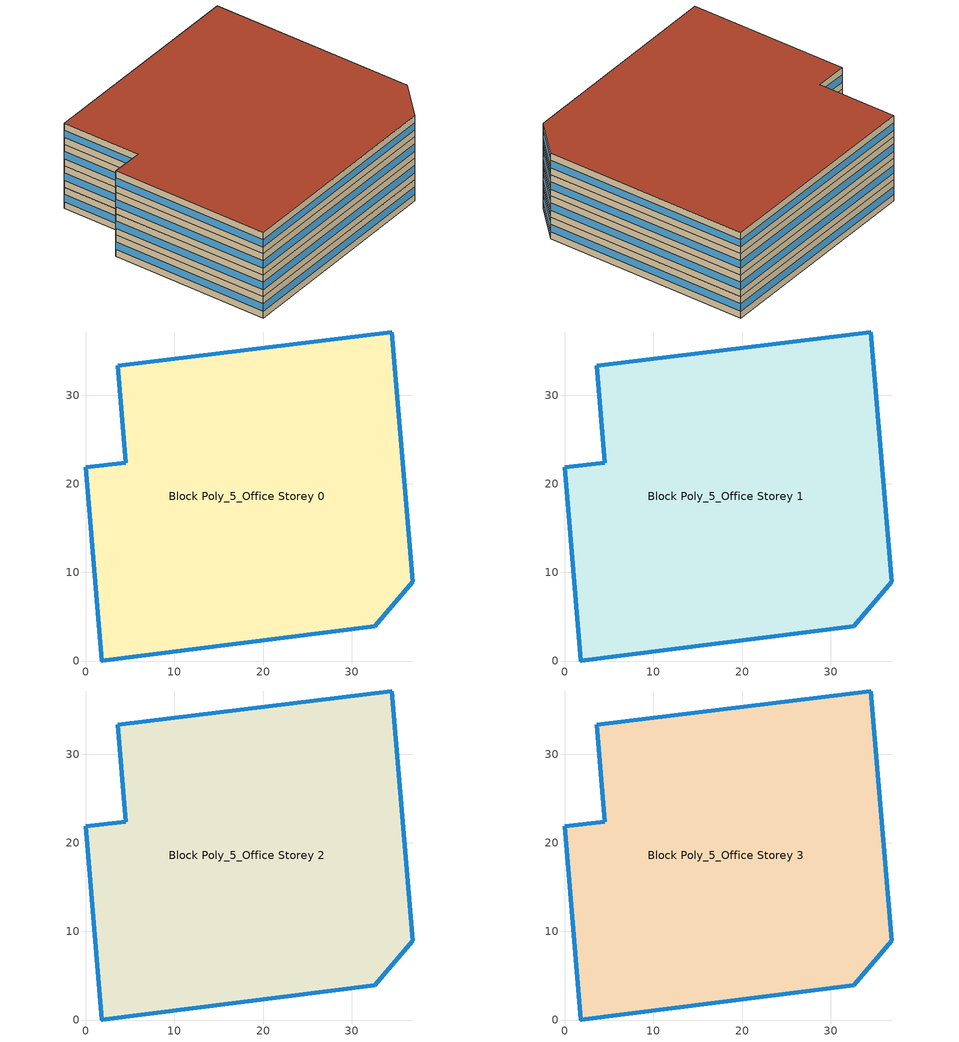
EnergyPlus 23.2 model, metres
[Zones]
Block Poly_5_Office Storey 0
 floor ground (HSCWZ_Public&Industrial_1995_FloorGround): 34.51,37.14 36.88,8.94 32.62,3.9 1.8,0 0,21.87 4.48,22.36 3.59,33.35 z0
 wall outside (HSCWZ_Public&Industrial_1995_ExtWall): 36.88,8.94 34.51,37.14 3.59,33.35 4.48,22.36 0,21.87 1.8,0 32.62,3.9 36.88,8.94 z0:3
 window (HSCWZ_Public&Industrial_1995_Win): 36.88,8.96 34.51,37.12 / 34.49,37.13 3.6,33.35 / 3.59,33.34 4.48,22.36 / 4.48,22.36 0,21.87 / 0,21.85 1.8,0.01 / 1.81,0 32.61,3.9 / 32.63,3.9 36.88,8.94 z0.98:2.02
Block Poly_5_Office Storey 1
 floor to Block Poly_5_Office Storey 0 (HSCWZ_Public&Industrial_1995_FloorSlab): 34.51,37.14 36.88,8.94 32.62,3.9 1.8,0 0,21.87 4.48,22.36 3.59,33.35 z3
 wall outside (HSCWZ_Public&Industrial_1995_ExtWall): 36.88,8.94 34.51,37.14 3.59,33.35 4.48,22.36 0,21.87 1.8,0 32.62,3.9 36.88,8.94 z3:6
 window (HSCWZ_Public&Industrial_1995_Win): 36.88,8.96 34.51,37.12 / 34.49,37.13 3.6,33.35 / 3.59,33.34 4.48,22.36 / 4.48,22.36 0,21.87 / 0,21.85 1.8,0.01 / 1.81,0 32.61,3.9 / 32.63,3.9 36.88,8.94 z3.98:5.03
Block Poly_5_Office Storey 2
 floor to Block Poly_5_Office Storey 1 (HSCWZ_Public&Industrial_1995_FloorSlab): 34.51,37.14 36.88,8.94 32.62,3.9 1.8,0 0,21.87 4.48,22.36 3.59,33.35 z6
 wall outside (HSCWZ_Public&Industrial_1995_ExtWall): 36.88,8.94 34.51,37.14 3.59,33.35 4.48,22.36 0,21.87 1.8,0 32.62,3.9 36.88,8.94 z6:9
 window (HSCWZ_Public&Industrial_1995_Win): 36.88,8.96 34.51,37.12 / 34.49,37.13 3.6,33.35 / 3.59,33.34 4.48,22.36 / 4.48,22.36 0,21.87 / 0,21.85 1.8,0.01 / 1.81,0 32.61,3.9 / 32.63,3.9 36.88,8.94 z6.97:8.03
Block Poly_5_Office Storey 3
 floor to Block Poly_5_Office Storey 2 (HSCWZ_Public&Industrial_1995_FloorSlab): 34.51,37.14 36.88,8.94 32.62,3.9 1.8,0 0,21.87 4.48,22.36 3.59,33.35 z9
 wall outside (HSCWZ_Public&Industrial_1995_ExtWall): 36.88,8.94 34.51,37.14 3.59,33.35 4.48,22.36 0,21.87 1.8,0 32.62,3.9 36.88,8.94 z9:12
 window (HSCWZ_Public&Industrial_1995_Win): 36.88,8.96 34.51,37.12 / 34.49,37.13 3.6,33.35 / 3.59,33.34 4.48,22.36 / 4.48,22.36 0,21.87 / 0,21.85 1.8,0.01 / 1.81,0 32.61,3.9 / 32.63,3.9 36.88,8.94 z9.97:11.03
 roof outside (HSCWZ_Public&Industrial_1995_Roof): 32.62,3.9 36.88,8.94 34.51,37.14 3.59,33.35 4.48,22.36 0,21.87 1.8,0 z12
[BUILDING]
shang4hai3shi4_Office_4_1_1995: North Axis=0; Terrain=City; Loads Convergence Tolerance Value=0.04; Temperature Convergence Tolerance Value=0.4; Solar Distribution=FullExterior; Maximum Number of Warmup Days=25; Minimum Number of Warmup Days=1
[MATERIAL] Thermal Absorptance=0.9; Solar Absorptance=0.7; Visible Absorptance=0.7
Name | Roughness | Thickness | Conductivity | Density | Specific Heat
Concrete | MediumRough | 0.1 | 1.7 | 2240 | 900
Brick | MediumRough | 0.1 | 0.72 | 1920 | 840
Tile | Smooth | 0.02 | 1.3 | 2200 | 900
Gypsum | Smooth | 0.015 | 0.16 | 800 | 1090
AsphaltFelt | Smooth | 0.01 | 0.2 | 960 | 1000
Insulation 0.011 | Rough | 0.011 | 0.04 | 40 | 1500
Insulation 0.021 | Rough | 0.021 | 0.04 | 40 | 1500
Insulation 0.022 | Rough | 0.022 | 0.04 | 40 | 1500
Insulation 0.043 | Rough | 0.043 | 0.04 | 40 | 1500
[WINDOWMATERIAL:SIMPLEGLAZINGSYSTEM]
HSCWZ_Public&Industrial_1995_Win_material: UFactor=4.5; Solar Heat Gain Coefficient=0.6025
[CONSTRUCTION]
HSCWZ_Public&Industrial_1995_FloorSlab: Tile, Concrete, Insulation 0.021, Concrete, Tile
HSCWZ_Public&Industrial_1995_FloorGround: Tile, Concrete, Gypsum, Insulation 0.043
HSCWZ_Public&Industrial_1995_Win: HSCWZ_Public&Industrial_1995_Win_material
HSCWZ_Public&Industrial_1995_Roof: AsphaltFelt, Concrete, Insulation 0.022
HSCWZ_Public&Industrial_1995_ExtWall: Brick, Concrete, Insulation 0.011
[ZONE] Type=1; Multiplier=1; Ceiling Height=autocalculate; Volume=autocalculate; Floor Area=autocalculate; Part of Total Floor Area=Yes
Block Poly_5_Office Storey 0; Block Poly_5_Office Storey 1; Block Poly_5_Office Storey 2; Block Poly_5_Office Storey 3
[PEOPLE] Number of People Schedule=People_Schedule; Number of People Calculation Method=Area/Person; Floor Area per Person=17; Fraction Radiant=0.3; Sensible Heat Fraction=autocalculate; Activity Level Schedule=CN_GenericActivityLevel; Carbon Dioxide Generation Rate=3.82e-08; Enable ASHRAE 55 Comfort Warnings=No; Mean Radiant Temperature Calculation Type=ZoneAveraged; Clothing Insulation Calculation Method=ClothingInsulationSchedule; Cold Stress Temperature Threshold=15.56; Heat Stress Temperature Threshold=30
Name | Zone or ZoneList or Space or SpaceList
People_Block Poly_5_Office Storey 0 | Block Poly_5_Office Storey 0
People_Block Poly_5_Office Storey 1 | Block Poly_5_Office Storey 1
People_Block Poly_5_Office Storey 2 | Block Poly_5_Office Storey 2
People_Block Poly_5_Office Storey 3 | Block Poly_5_Office Storey 3
[LIGHTS] Schedule=Lights_Schedule; Design Level Calculation Method=Watts/Area; Watts per Zone Floor Area=11; Return Air Fraction=0; Fraction Radiant=0; Fraction Visible=0; Fraction Replaceable=1; EndUse Subcategory=General; Return Air Fraction Calculated from Plenum Temperature=No; Return Air Fraction Function of Plenum Temperature Coefficient 1=0; Return Air Fraction Function of Plenum Temperature Coefficient 2=0
Name | Zone or ZoneList or Space or SpaceList
Lights_Block Poly_5_Office Storey 0 | Block Poly_5_Office Storey 0
Lights_Block Poly_5_Office Storey 1 | Block Poly_5_Office Storey 1
Lights_Block Poly_5_Office Storey 2 | Block Poly_5_Office Storey 2
Lights_Block Poly_5_Office Storey 3 | Block Poly_5_Office Storey 3
[ELECTRICEQUIPMENT] Schedule=ElectricEquipment_Schedule; Design Level Calculation Method=Watts/Area; Watts per Zone Floor Area=10; Fraction Latent=0; Fraction Radiant=0; Fraction Lost=0; EndUse Subcategory=General
Name | Zone or ZoneList or Space or SpaceList
ElectricEquipment_Block Poly_5_Office Storey 0 | Block Poly_5_Office Storey 0
ElectricEquipment_Block Poly_5_Office Storey 1 | Block Poly_5_Office Storey 1
ElectricEquipment_Block Poly_5_Office Storey 2 | Block Poly_5_Office Storey 2
ElectricEquipment_Block Poly_5_Office Storey 3 | Block Poly_5_Office Storey 3
[ZONEINFILTRATION:DESIGNFLOWRATE] Schedule=AirEx_ConditionedTime_Schedule; Design Flow Rate Calculation Method=AirChanges/Hour; Air Changes per Hour=1; Constant Term Coefficient=1; Temperature Term Coefficient=0; Velocity Term Coefficient=0; Velocity Squared Term Coefficient=0
Name | Zone or ZoneList or Space or SpaceList
Infil 1 | Block Poly_5_Office Storey 0
Infil 2 | Block Poly_5_Office Storey 1
Infil 3 | Block Poly_5_Office Storey 2
Infil 4 | Block Poly_5_Office Storey 3
[HVACTEMPLATE:THERMOSTAT]
HVACTemp: Heating Setpoint Schedule=Heating_SP_Schedule; Cooling Setpoint Schedule=Cooling_SP_Schedule
[HVACTEMPLATE:ZONE:IDEALLOADSAIRSYSTEM] Template Thermostat=HVACTemp; System Availability Schedule=HVAC_ConditionedTime_Schedule; Maximum Heating Supply Air Temperature=50; Minimum Cooling Supply Air Temperature=13; Maximum Heating Supply Air Humidity Ratio=0.0156; Minimum Cooling Supply Air Humidity Ratio=0.0077; Heating Limit=NoLimit; Cooling Limit=NoLimit; Heating Availability Schedule=Heating_Period_Schedule; Cooling Availability Schedule=Cooling_Period_Schedule; Dehumidification Control Type=ConstantSensibleHeatRatio; Cooling Sensible Heat Ratio=0.7; Dehumidification Setpoint=60; Humidification Control Type=None; Humidification Setpoint=30; Outdoor Air Method=None; Outdoor Air Flow Rate per Person=0.00944; Outdoor Air Flow Rate per Zone Floor Area=0; Outdoor Air Flow Rate per Zone=0; Demand Controlled Ventilation Type=None; Outdoor Air Economizer Type=NoEconomizer; Heat Recovery Type=None; Sensible Heat Recovery Effectiveness=0.7; Latent Heat Recovery Effectiveness=0.65
Block Poly_5_Office Storey 0; Block Poly_5_Office Storey 1; Block Poly_5_Office Storey 2; Block Poly_5_Office Storey 3
[SCHEDULE:COMPACT]
People_Schedule; Lights_Schedule: Through: 12/31, For: Weekdays, Until: 07:00, 0, Until: 08:00, 0.1, Until: 09:00, 0.5, Until: 12:00, 0.95, Until: 14:00, 0.8, Until: 18:00, 0.95, Until: 20:00, 0.3, Until: 24:00, 0, For: AllOtherDays, Until: 24:00, 0
ElectricEquipment_Schedule: Through: 12/31, For: Weekdays, Until: 07:00, 0, Until: 08:00, 0.1, Until: 09:00, 0.5, Until: 12:00, 0.95, Until: 14:00, 0.5, Until: 18:00, 0.95, Until: 20:00, 0.3, Until: 24:00, 0, For: AllOtherDays, Until: 24:00, 0
Heating_SP_Schedule: Through: 12/31, For: Weekdays, Until: 06:00, 5, Until: 07:00, 16, Until: 18:00, 20, Until: 19:00, 20, Until: 20:00, 18, Until: 21:00, 16, Until: 24:00, 5, For: AllOtherDays, Until: 24:00, 5
Cooling_SP_Schedule: Through: 12/31, For: Weekdays, Until: 08:00, 37, Until: 09:00, 28, Until: 17:00, 28, Until: 24:00, 37, For: AllOtherDays, Until: 24:00, 37
Heating_Period_Schedule: Through: 04/15, For: AllDays, Until: 24:00, 1, Through: 11/01, For: AllDays, Until: 24:00, 0, Through: 12/31, For: AllDays, Until: 24:00, 1
Cooling_Period_Schedule: Through: 04/15, For: AllDays, Until: 24:00, 0, Through: 10/31, For: AllDays, Until: 24:00, 1, Through: 12/31, For: AllDays, Until: 24:00, 0
HVAC_ConditionedTime_Schedule: Through: 12/31, For: Weekdays, Until: 08:00, 0, Until: 18:00, 1, Until: 24:00, 0, For: AllOtherDays, Until: 24:00, 0
AirEx_ConditionedTime_Schedule: Through: 12/31, For: Weekdays, Until: 07:00, 0, Until: 20:00, 1.5, Until: 24:00, 0, For: AllOtherDays, Until: 24:00, 0
CN_GenericActivityLevel: Through: 12/31, For: Weekdays, Until: 08:00, 80, Until: 18:00, 120, Until: 24:00, 80, For: AllOtherDays, Until: 24:00, 80
